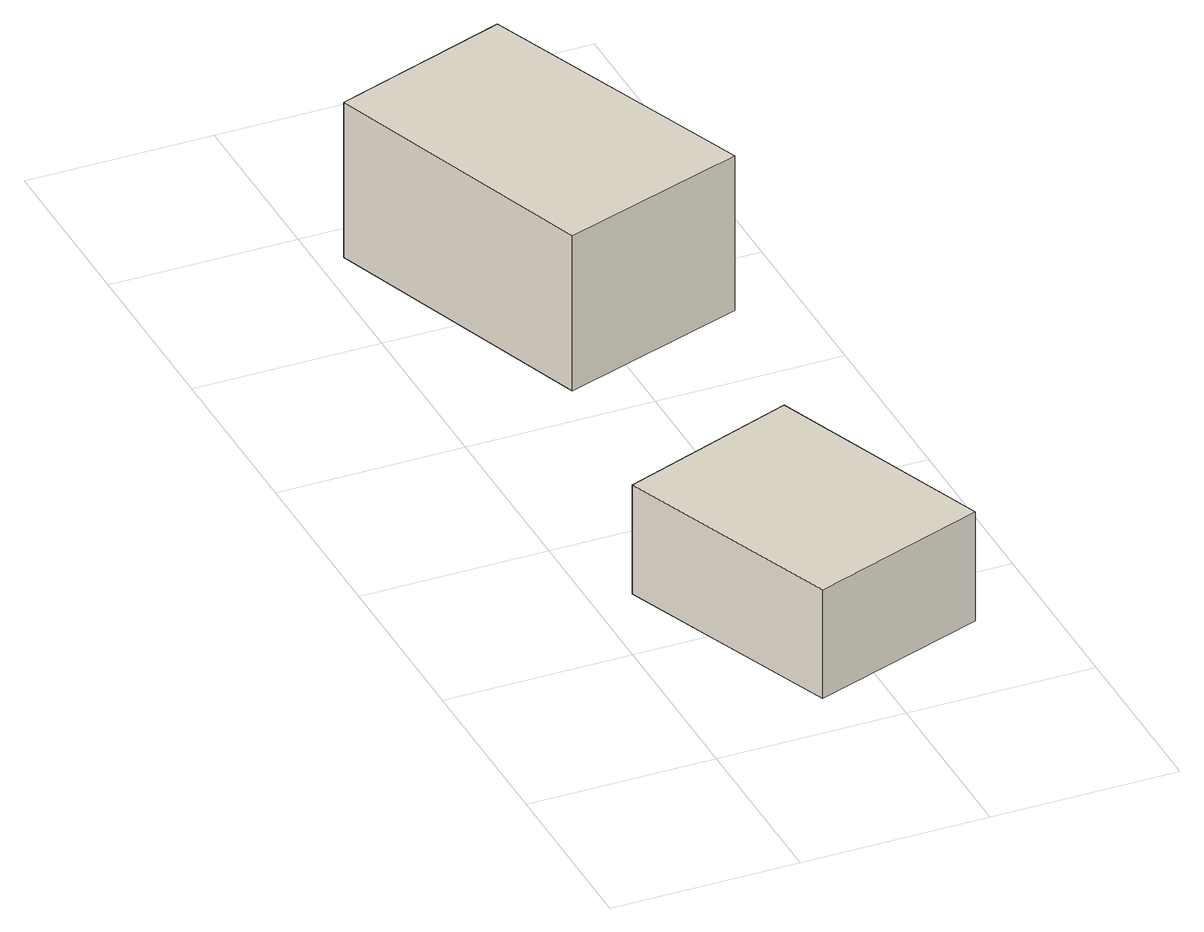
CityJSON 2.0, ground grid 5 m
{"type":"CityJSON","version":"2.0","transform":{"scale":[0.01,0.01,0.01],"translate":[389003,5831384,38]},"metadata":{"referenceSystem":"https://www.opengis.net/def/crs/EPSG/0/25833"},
"CityObjects":{
"building1":{"type":"Building","attributes":{"Gemeindeschluessel":"11000012","BezugspunktDach":"2200","function":"51009_1610","measuredHeight":3.13,"storeysAboveGround":0},"address":[{"country":"Germany","locality":"Berlin"}],"geometry":[{"type":"Solid","lod":"1","boundaries":[[[[0,1,2,3]],[[4,5,6,7]],[[4,7,3,2]],[[5,4,2,1]],[[6,5,1,0]],[[7,6,0,3]]]]}]},
"building2":{"type":"Building","attributes":{"Gemeindeschluessel":"11000012","BezugspunktDach":"2200","function":"51009_1610","measuredHeight":4.45,"storeysAboveGround":0},"address":[{"country":"Germany","locality":"Berlin"}],"geometry":[{"type":"Solid","lod":"1","boundaries":[[[[8,9,10,11]],[[12,13,14,15]],[[12,15,11,10]],[[13,12,10,9]],[[14,13,9,8]],[[15,14,8,11]]]]}]}
},
"vertices":[
[309,66,440],[784,232,440],[552,848,440],[76,673,440],[552,848,127],[784,232,127],[309,66,127],[76,673,127],
[336,1622,520],[836,1789,520],[547,2550,520],[69,2383,520],[547,2550,75],[836,1789,75],[336,1622,75],[69,2383,75]
]}
